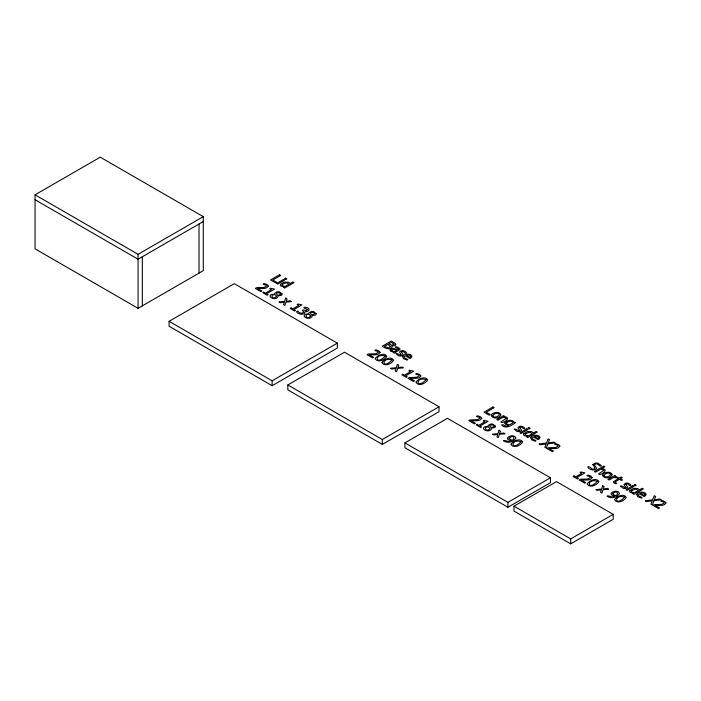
<?xml version="1.0" encoding="UTF-8"?>
<svg xmlns="http://www.w3.org/2000/svg" width="701" height="701" viewBox="0 0 701 701"><rect width="100%" height="100%" fill="white"/><g stroke="black" fill="none" stroke-linecap="round" stroke-linejoin="round"><path stroke-width="1.05" d="M35.05 194.825L100.261 157.173L203.272 216.653L203.272 270.665L138.062 308.317L35.05 248.846L35.05 194.825L138.062 254.297L203.272 216.653M203.272 221.56L138.062 259.212L35.05 199.732M169.09 321.321L234.3 283.668L337.321 343.148L337.321 348.055L272.111 385.708L169.09 326.228L169.09 321.321L272.111 380.792L337.321 343.148M287.813 384.954L344.515 352.209L439.028 406.773L439.028 411.689L382.317 444.425L287.813 389.861L287.813 384.954L382.317 439.518L439.028 406.773M404.906 442.874L447.44 418.322L550.451 477.793L550.451 482.709L507.927 507.261L404.906 447.781L404.906 442.874L507.927 502.345L550.451 477.793M513.982 506.175L556.515 481.622L613.217 514.359L613.217 519.275L570.693 543.827L513.982 511.09L513.982 506.175L570.693 538.911L613.217 514.359M570.693 538.911L570.693 543.827M507.927 502.345L507.927 507.261M382.317 439.518L382.317 444.425M272.111 380.792L272.111 385.708M199.023 224.013L199.023 273.127M142.321 256.75L142.321 305.864M138.062 254.297L138.062 308.317M504.834 423.089L505.807 424.64L508.593 425.349C505.973 428.46 503.625 423.351 501.565 424.937C505.614 429.617 511.853 425.253 515.577 422.624L514.148 422.142C512.063 419.032 506.499 420.039 504.834 423.089M276.343 296.357L276.334 296.733C272.514 300.554 269.28 293.737 275.405 294.779L276.343 296.357M310.429 316.037L310.42 316.414C306.6 320.234 303.367 313.417 309.491 314.46L310.429 316.037M489.771 428.583L489.762 428.959C485.942 432.78 482.709 425.963 488.834 427.005L489.771 428.583M385.305 356.064C375.088 366.886 374.08 352.489 385.305 356.064M392.052 359.955C381.843 370.776 380.827 356.388 392.052 359.955M426.138 379.635C415.93 390.457 414.913 376.069 426.138 379.635M509.04 438.283C514.806 444.478 516.024 432.166 509.04 438.283M521.115 441.674C510.898 452.495 509.89 438.107 521.115 441.674M597.375 481.315C587.158 492.137 586.15 477.74 597.375 481.315M612.639 493.697C618.405 499.901 619.623 487.589 612.639 493.697M624.714 497.097C614.497 507.918 613.489 493.53 624.714 497.097M282.1 293.964C282.24 296.987 276.667 294.394 277.964 296.996C276.255 299.502 271.716 299.082 270.095 296.637C269.28 293.071 275.581 295.436 274.88 293.114L277.465 291.747A3.654 2.112 0 0 1 279.533 291.94L282.1 293.964M316.186 313.645C316.326 316.668 310.753 314.074 312.05 316.677C310.341 319.183 305.802 318.762 304.181 316.317C303.367 312.751 309.667 315.117 308.966 312.786L311.551 311.428A3.654 2.112 0 0 1 313.619 311.621L316.186 313.645M495.528 426.19C495.677 429.214 490.139 426.611 491.401 429.222C489.684 431.728 485.145 431.308 483.532 428.863C482.709 425.297 489.009 427.663 488.308 425.341L490.893 423.974A3.654 2.112 0 0 1 492.969 424.166L495.528 426.19M492.663 415.509C493.434 418.374 498.236 416.911 499.252 414.852A2.156 1.244 0 0 0 498.91 413.967L498.069 413.485A2.173 1.253 0 0 0 496.527 413.275L494.1 414.125L492.663 415.509M603.885 475.339C604.656 478.196 609.458 476.733 610.483 474.673A2.156 1.244 0 0 0 610.133 473.788L609.3 473.306A2.173 1.253 0 0 0 607.758 473.105L605.331 473.946L603.885 475.339M307.59 309.491L306.311 310.622L303.349 309.903L302.341 310.482L303.901 311.998L302.192 313.198L299.38 312.821L297.785 310.999L296.505 311.735C297.916 314.74 305.119 315.538 305.093 311.665C308.238 312.313 312.304 308.291 305.005 307.108L303.735 307.844L307.59 309.491M268.343 286.078C266.546 289.785 260.816 288.05 257.539 288.47L261.955 291.02L260.921 291.616L255.374 288.409L256.636 287.682L264.181 287.445L266.643 285.947C266.485 284.045 260.86 284.93 264.198 283.537L267.046 284.553L268.343 286.078M380.056 352.366C378.26 356.073 372.529 354.338 369.252 354.759L373.668 357.308L372.634 357.904L367.087 354.706L368.349 353.97L375.894 353.742L378.356 352.235C378.198 350.334 372.573 351.219 375.902 349.825L378.75 350.842L380.056 352.366M420.889 375.938C419.093 379.653 413.362 377.909 410.085 378.33L414.501 380.88L413.467 381.475L407.921 378.277L409.182 377.55L416.727 377.313L419.189 375.815C419.032 373.913 413.406 374.798 416.736 373.405L419.584 374.422L420.889 375.938M481.771 418.304C479.983 422.011 474.244 420.276 470.967 420.696L475.383 423.246L474.358 423.842L468.811 420.635L470.073 419.908L477.609 419.671L480.08 418.173C479.913 416.271 474.288 417.156 477.626 415.763L480.474 416.78L481.771 418.304M559.854 446.151C558.066 449.867 552.327 448.123 549.049 448.544L553.466 451.093L552.441 451.689L546.894 448.491L548.156 447.764L555.691 447.527L558.154 446.029C558.04 444.127 552.467 445.065 555.709 443.619L558.557 444.636L559.854 446.151M592.126 477.618C590.33 481.324 584.599 479.589 581.313 480.01L585.738 482.56L584.704 483.155L579.157 479.957L580.419 479.221L587.955 478.993L590.426 477.486C590.268 475.585 584.634 476.47 587.973 475.076L590.82 476.093L592.126 477.618M665.95 503.011C664.154 506.727 658.423 504.983 655.146 505.403L659.562 507.953L658.528 508.549L652.981 505.351L654.243 504.624L661.788 504.387L664.25 502.889C664.092 500.987 658.467 501.872 661.797 500.479L664.653 501.495L665.95 503.011M506.472 423.141L507.112 424.184L509.531 424.806L513.228 422.668C511.704 420.214 507.918 421.073 506.472 423.141M390.054 349.904L390.475 351.148L393.936 352.147L393.217 352.559L394.348 353.216L400.026 349.466L399.561 348.371L396.126 346.627C392.648 347.845 399.649 347.617 398.203 349.65C396.109 350.062 393.34 347.179 390.939 348.984A3.26 1.884 0 0 0 390.054 349.904M375.342 358.351L375.228 358.868C377.821 363.153 385.103 359.893 386.847 356.283C384.279 352.016 377.681 355.267 375.342 358.351M382.089 362.242L381.975 362.767C384.569 367.044 391.85 363.793 393.594 360.174C391.027 355.915 384.428 359.157 382.089 362.242M416.175 381.922L416.061 382.448C418.655 386.724 425.936 383.473 427.68 379.854C425.113 375.587 418.515 378.838 416.175 381.922M511.143 443.961L511.038 444.487C513.631 448.763 520.913 445.512 522.648 441.893C520.081 437.634 513.482 440.876 511.143 443.961M587.403 483.602L587.298 484.119C589.892 488.404 597.173 485.145 598.917 481.534C596.341 477.267 589.751 480.518 587.403 483.602M614.742 499.384L614.637 499.909C617.231 504.185 624.512 500.935 626.256 497.316C623.68 493.048 617.082 496.299 614.742 499.384M402.751 356.616L403.522 358.632L407.097 360.104C410.698 359.105 400.779 358.413 405.397 355.836L410.067 358.535C416.578 354.759 404.293 351.849 402.751 356.616M530.797 437.757L531.577 439.764L535.152 441.244C538.771 440.246 528.817 439.545 533.452 436.977L538.123 439.676C544.633 435.891 532.348 432.99 530.797 437.757M636.894 494.617L637.665 496.623L641.249 498.096C644.841 497.097 634.922 496.413 639.54 493.837L644.219 496.536C650.73 492.75 638.436 489.85 636.894 494.617M592.818 464.518L594.983 468.119C592.1 471.975 589.725 464.807 587.675 467.024C589.401 469.959 594.597 471.387 596.788 468.321L594.614 465.298L594.711 464.561C597.681 461.547 599.399 467.909 601.467 465.709L597.988 463.247A4.048 2.34 0 0 0 595.701 463.019L592.818 464.518M395.75 344.41C395.583 347.039 390.571 344.568 392.113 347.074C389.738 350.456 384.831 348.16 382.264 346.233L391.246 341.045L395.005 343.288L395.75 344.41M506.104 418.515L500.917 421.949L502.047 422.607C506.578 421.757 510.766 416.709 503.879 416.736L504.624 416.306L503.493 415.649L496.755 419.54L497.885 420.197L502.915 417.297L504.387 417.463A2.734 1.577 0 0 1 505.833 418.068L506.104 418.515M603.727 470.485L598.54 473.92L599.679 474.577C604.201 473.727 608.389 468.68 601.502 468.706L604.902 466.752L603.771 466.095L594.378 471.51L595.508 472.167L600.547 469.267L602.01 469.433A2.734 1.577 0 0 1 603.465 470.047L603.727 470.485M613.498 481.745L613.936 482.919L615.793 483.804L616.81 483.217L615.101 482.358L615.46 481.605L619.439 479.291L621.533 480.492L622.47 479.948L620.385 478.748L622.322 477.626L621.182 476.969L619.246 478.091L618.484 477.644L617.537 478.187L618.308 478.634L613.498 481.745M515.848 438.143C513.675 442.156 507.007 443.698 503.371 440.649C505.491 439.545 508.453 443.058 511.099 440.587C501.338 438.984 514.122 432.28 515.848 438.143M619.456 493.565C617.274 497.579 610.606 499.121 606.97 496.071C609.099 494.959 612.061 498.481 614.698 496.001C604.937 494.407 617.73 487.694 619.456 493.565M390.597 346.601L388.407 347.88L384.472 346.338L387.793 344.419L390.597 346.601M500.759 414.939C497.351 422.361 484.233 414.3 496.387 412.416A3.803 2.191 0 0 1 498.805 412.793L500.102 413.546A3.759 2.173 0 0 1 500.759 414.939M611.991 474.761C608.582 482.192 595.464 474.121 607.618 472.237A3.803 2.191 0 0 1 610.036 472.623L611.325 473.368A3.759 2.173 0 0 1 611.991 474.761M285.649 298.1L284.571 301.404L278.884 301.982L280.172 302.727L284.404 302.227L283.493 304.637L284.886 305.443L285.973 302.122L291.625 301.553L290.337 300.808L286.148 301.299L287.042 298.906L285.649 298.1M397.362 364.397L396.284 367.692L390.597 368.27L391.877 369.015L396.109 368.516L395.198 370.934L396.591 371.74L397.686 368.419L403.338 367.841L402.041 367.096L397.853 367.596L398.755 365.203L397.362 364.397M499.077 430.326L497.999 433.63L492.312 434.208L493.6 434.953L497.833 434.454L496.921 436.863L498.315 437.669L499.41 434.348L505.053 433.779L503.765 433.034L499.576 433.533L500.479 431.133L499.077 430.326M602.685 485.749L601.598 489.053L595.92 489.631L597.199 490.376L601.432 489.876L600.52 492.286L601.914 493.092L603.009 489.771L608.652 489.202L607.364 488.457L603.175 488.947L604.078 486.555L602.685 485.749M280.602 293.85L279.436 294.937L277.298 295.191L276.483 293.763A1.823 1.051 0 0 1 277.053 292.878L279.2 292.676L280.602 293.85M314.688 313.531L313.522 314.618L311.384 314.872L310.569 313.443A1.823 1.051 0 0 1 311.139 312.558L313.286 312.357L314.688 313.531M494.039 426.077L492.864 427.163L490.726 427.417L489.911 425.989A1.823 1.051 0 0 1 490.481 425.104L492.628 424.902L494.039 426.077M391.754 349.965L391.815 350.675L393.498 351.464L394.882 351.604L396.748 350.526L393.866 349.378L391.754 349.965M394.006 344.279L391.824 345.251L388.792 343.849L391.421 342.325L394.006 344.279M401.401 351.946L403.154 354.688L401.883 355.81L400.175 356.055A3.636 2.103 0 0 1 398.273 355.626L395.934 353.663C396.626 352.121 404.731 358.93 399.666 352.463L399.623 351.972C401.235 349.571 405.213 350.719 406.571 352.866C404.88 354.855 403.697 349.72 401.401 351.946M519.792 427.505L521.544 430.248L520.273 431.369L518.574 431.623A3.636 2.103 0 0 1 516.663 431.185L514.324 429.222C515.025 427.689 523.121 434.489 518.065 428.031L518.013 427.531C519.634 425.139 523.603 426.287 524.961 428.425C523.27 430.414 522.087 425.279 519.792 427.505M625.888 484.365L627.64 487.107L626.37 488.229L624.67 488.483A3.636 2.103 0 0 1 622.76 488.045L620.42 486.082C621.112 484.549 629.218 491.348 624.162 484.89L624.109 484.391C625.721 481.999 629.7 483.147 631.058 485.285C629.367 487.274 628.166 482.13 625.888 484.365M547.919 443.829L546.184 448.079L544.817 447.291L546.219 443.952L540.401 444.741L539.104 443.996L546.456 443.05L548.173 438.861L549.54 439.641L548.156 442.927L553.869 442.138L555.166 442.892L547.919 443.829M654.015 500.689L652.28 504.939L650.905 504.15L652.316 500.812L646.488 501.601L645.2 500.856L652.552 499.909L654.27 495.712L655.637 496.501L654.252 499.787L659.956 498.998L661.262 499.752L654.015 500.689M280.584 284.334L280.374 284.79A3.058 1.77 0 0 0 280.812 286.017L284.177 287.016L283.493 287.41L284.624 288.067L294.017 282.643L292.878 281.995L289.96 283.677A4.329 2.497 0 0 0 288.12 282.161L284.054 282.135L280.584 284.334M523.822 433.779L523.621 434.234A3.058 1.77 0 0 0 524.059 435.461L527.424 436.46L526.731 436.854L527.871 437.512L537.255 432.088L536.125 431.43L533.207 433.122A4.329 2.497 0 0 0 531.367 431.597L527.301 431.571L523.822 433.779M629.919 490.639L629.708 491.094A3.058 1.77 0 0 0 630.155 492.321L633.511 493.32L632.828 493.714L633.958 494.371L643.352 488.947L642.221 488.29L639.294 489.981A4.329 2.497 0 0 0 637.463 488.457L633.389 488.431L629.919 490.639M410.804 356.388L409.831 357.396L406.265 355.337L409.139 354.986L410.804 356.388M538.85 437.529L537.886 438.537L534.32 436.478L537.185 436.127L538.85 437.529M644.946 494.389L643.982 495.397L640.416 493.329L643.281 492.987L644.946 494.389M282.529 284.212L282.047 284.816A1.752 1.016 0 0 0 282.284 285.64L285.132 286.464L289.014 284.22L286.429 282.731L282.529 284.212M525.776 433.647L525.286 434.261A1.752 1.016 0 0 0 525.522 435.076L528.379 435.908L532.261 433.665L529.676 432.175L525.776 433.647M631.864 490.507L631.382 491.121A1.752 1.016 0 0 0 631.619 491.936L634.466 492.768L638.357 490.525L635.763 489.035L631.864 490.507M279.533 274.757L270.551 279.944L275.756 282.95L276.825 282.337L272.812 280.023L280.733 275.449L279.533 274.757M285.605 278.192L284.422 278.867L285.719 279.611L286.893 278.937L285.605 278.192M283.379 279.568L276.632 283.458L277.771 284.107L284.51 280.216L283.379 279.568M263.751 292.186L262.831 292.711L267.212 295.244L268.132 294.718L266.538 293.798L274.634 289.119L270.595 288.234L269.771 288.707L271.401 289.644L265.381 293.123L263.751 292.186M291.09 307.967L290.17 308.501L294.551 311.025L295.471 310.499L293.877 309.579L301.973 304.9L297.934 304.015L297.11 304.488L298.74 305.434L292.72 308.904L291.09 307.967M402.795 374.264L401.883 374.79L406.265 377.322L407.176 376.787L405.59 375.867L413.686 371.197L409.638 370.312L408.823 370.785L410.453 371.723L404.424 375.201L402.795 374.264M492.969 406.983L483.979 412.17L489.193 415.176L490.253 414.563L486.24 412.249L494.161 407.675L492.969 406.983M477.179 424.412L476.259 424.937L480.641 427.47L481.561 426.944L479.966 426.024L488.062 421.345L484.023 420.46L483.199 420.933L484.829 421.871L478.809 425.349L477.179 424.412M528.843 427.628L527.669 428.302L528.957 429.056L530.14 428.372L528.843 427.628M526.617 429.003L519.879 432.894L521.009 433.551L527.757 429.66L526.617 429.003M574.031 475.935L573.111 476.47L577.493 478.993L578.413 478.468L576.818 477.547L584.923 472.868L580.875 471.983L580.06 472.456L581.681 473.403L575.661 476.873L574.031 475.935M614.724 475.48L607.977 479.37L609.116 480.027L613.901 477.258C617.046 478.853 619.973 476.917 614.856 476.706L615.855 476.128L614.724 475.48M634.94 484.487L633.765 485.162L635.053 485.916L636.228 485.232L634.94 484.487M632.714 485.863L625.967 489.754L627.106 490.411L633.844 486.52L632.714 485.863"/></g></svg>
